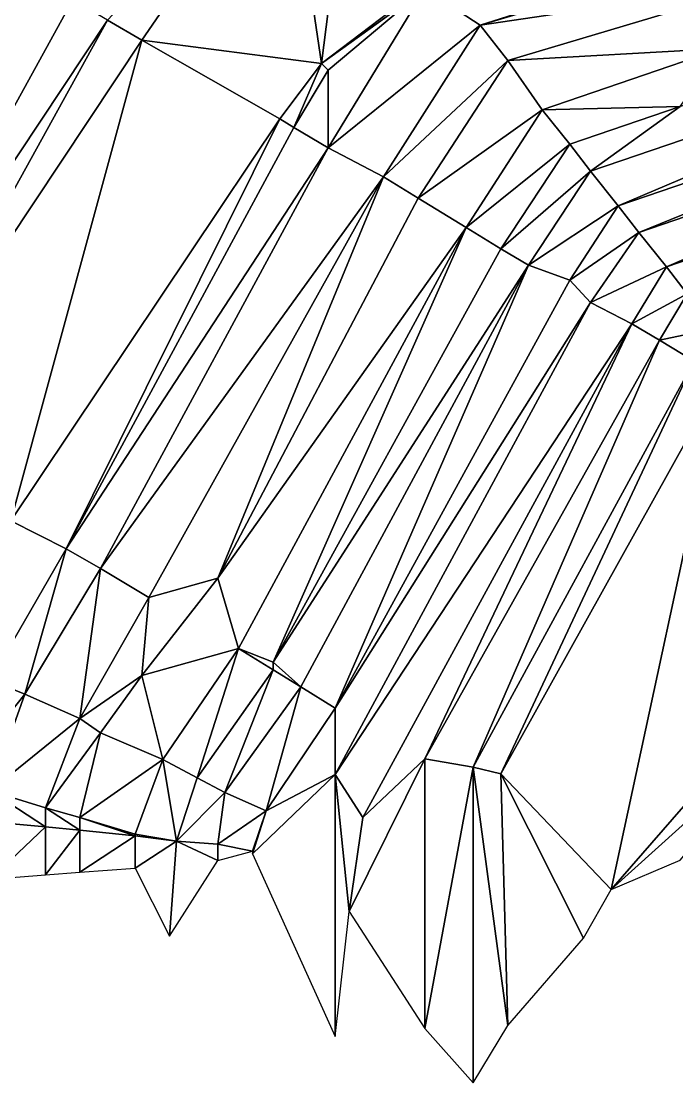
# Model space of a CAD drawing. Header units: inches. Extents: x -773 to -296, y 669 to 1001.
# Drawn here: x -656.5 to -561.5, y 668.7 to 822.6 of the extents above; entities that cross this region are included whole.
import ezdxf

# ---------------------------------------------------------------- set-up
doc = ezdxf.new("R2010")
doc.units = ezdxf.units.IN
doc.header["$MEASUREMENT"] = 0

msp = doc.modelspace()

# ---------------------------------------------------------------- linework, layer by layer
at = {"color": 72, "true_color": 0x52e210}
for points in [[(-644, 822.75, 340), (-639, 819.84375, 333.01501), (-618, 850.4375, 330.05103), (-644, 822.75, 340)], [(-618, 850.4375, 330.05103), (-639, 819.84375, 333.01501), (-613, 816.46875, 332.02899), (-618, 850.4375, 330.05103)], [(-618, 850.4375, 330.05103), (-613, 816.46875, 332.02899), (-609, 848.03125, 330), (-618, 850.4375, 330.05103)], [(-609, 848.03125, 330), (-613, 816.46875, 332.02899), (-599, 827.125, 330), (-609, 848.03125, 330)], [(-598, 827.28125, 330.05103), (-590, 822.03125, 320), (-520, 844.25, 321.98096), (-598, 827.28125, 330.05103)], [(-520, 842.84375, 320), (-520, 844.25, 321.98096), (-590, 822.03125, 320), (-520, 842.84375, 320)], [(-520, 842.84375, 320), (-590, 822.03125, 320), (-548, 828.25, 320), (-520, 842.84375, 320)], [(-649, 825.75, 340), (-657, 829.90625, 350), (-683, 764.0625, 340), (-649, 825.75, 340)], [(-548, 828.25, 320), (-590, 822.03125, 320), (-586, 816.90625, 320), (-548, 828.25, 320)], [(-548, 828.25, 320), (-586, 816.90625, 320), (-555, 818.65625, 310), (-548, 828.25, 320)], [(-494, 828.15625, 300), (-561, 810.21875, 310), (-574, 800.875, 300), (-494, 828.15625, 300)], [(-574, 800.875, 300), (-570, 795.84375, 300), (-494, 828.15625, 300), (-574, 800.875, 300)], [(-570, 795.84375, 300), (-492, 822.4375, 300), (-494, 828.15625, 300), (-570, 795.84375, 300)], [(-612, 815.5, 330), (-598, 827.28125, 330.05103), (-613, 816.46875, 332.02899), (-612, 815.5, 330)], [(-613, 816.46875, 332.02899), (-598, 827.28125, 330.05103), (-599, 827.125, 330), (-613, 816.46875, 332.02899)], [(-612, 804.21875, 330), (-590, 822.03125, 320), (-598, 827.28125, 330.05103), (-612, 804.21875, 330)], [(-612, 804.21875, 330), (-598, 827.28125, 330.05103), (-612, 815.5, 330), (-612, 804.21875, 330)], [(-644, 822.75, 340), (-649, 825.75, 340), (-683, 764.0625, 340), (-644, 822.75, 340)], [(-683, 764.0625, 340), (-678, 761.1875, 340), (-644, 822.75, 340), (-683, 764.0625, 340)], [(-644, 822.75, 340), (-678, 761.1875, 340), (-639, 819.84375, 333.01501), (-644, 822.75, 340)], [(-604, 800.0625, 320), (-590, 822.03125, 320), (-612, 804.21875, 330), (-604, 800.0625, 320)], [(-586, 816.90625, 320), (-590, 822.03125, 320), (-604, 800.0625, 320), (-586, 816.90625, 320)], [(-570, 795.84375, 300), (-567, 791.96875, 290), (-492, 822.4375, 300), (-570, 795.84375, 300)], [(-492, 822.4375, 300), (-567, 791.96875, 290), (-491, 818, 290), (-492, 822.4375, 300)], [(-639, 819.84375, 333.01501), (-678, 761.1875, 340), (-658, 750.15625, 340), (-639, 819.84375, 333.01501)], [(-658, 750.15625, 340), (-619, 808.4375, 333.01501), (-639, 819.84375, 333.01501), (-658, 750.15625, 340)], [(-639, 819.84375, 333.01501), (-619, 808.4375, 333.01501), (-613, 816.46875, 332.02899), (-639, 819.84375, 333.01501)], [(-555, 818.65625, 310), (-586, 816.90625, 320), (-581, 809.75, 310), (-555, 818.65625, 310)], [(-555, 818.65625, 310), (-581, 809.75, 310), (-561, 810.21875, 310), (-555, 818.65625, 310)], [(-563, 786.96875, 290), (-491, 818, 290), (-567, 791.96875, 290), (-563, 786.96875, 290)], [(-563, 786.96875, 290), (-489, 812.3125, 290), (-491, 818, 290), (-563, 786.96875, 290)], [(-617, 807.1875, 330), (-613, 816.46875, 332.02899), (-619, 808.4375, 333.01501), (-617, 807.1875, 330)], [(-612, 815.5, 330), (-613, 816.46875, 332.02899), (-617, 807.1875, 330), (-612, 815.5, 330)], [(-599, 796.96875, 320), (-586, 816.90625, 320), (-604, 800.0625, 320), (-599, 796.96875, 320)], [(-581, 809.75, 310), (-586, 816.90625, 320), (-599, 796.96875, 320), (-581, 809.75, 310)], [(-617, 807.1875, 330), (-612, 804.21875, 330), (-612, 815.5, 330), (-617, 807.1875, 330)], [(-563, 786.96875, 290), (-560, 783.0625, 280), (-489, 812.3125, 290), (-563, 786.96875, 290)], [(-581, 809.75, 310), (-599, 796.96875, 320), (-592, 792.6875, 310), (-581, 809.75, 310)], [(-592, 792.6875, 310), (-577, 804.75, 310), (-581, 809.75, 310), (-592, 792.6875, 310)], [(-561, 810.21875, 310), (-581, 809.75, 310), (-577, 804.75, 310), (-561, 810.21875, 310)], [(-574, 800.875, 300), (-561, 810.21875, 310), (-577, 804.75, 310), (-574, 800.875, 300)], [(-650, 746.125, 330), (-619, 808.4375, 333.01501), (-658, 750.15625, 340), (-650, 746.125, 330)], [(-617, 807.1875, 330), (-619, 808.4375, 333.01501), (-650, 746.125, 330), (-617, 807.1875, 330)], [(-650, 746.125, 330), (-612, 804.21875, 330), (-617, 807.1875, 330), (-650, 746.125, 330)], [(-645, 743.25, 330), (-612, 804.21875, 330), (-650, 746.125, 330), (-645, 743.25, 330)], [(-604, 800.0625, 320), (-612, 804.21875, 330), (-645, 743.25, 330), (-604, 800.0625, 320)], [(-587, 789.625, 310), (-577, 804.75, 310), (-592, 792.6875, 310), (-587, 789.625, 310)], [(-574, 800.875, 300), (-577, 804.75, 310), (-587, 789.625, 310), (-574, 800.875, 300)], [(-574, 800.875, 300), (-587, 789.625, 310), (-583, 787.25, 300), (-574, 800.875, 300)], [(-583, 787.25, 300), (-570, 795.84375, 300), (-574, 800.875, 300), (-583, 787.25, 300)], [(-645, 743.25, 330), (-638, 739.0625, 320), (-604, 800.0625, 320), (-645, 743.25, 330)], [(-628, 741.84375, 320), (-604, 800.0625, 320), (-638, 739.0625, 320), (-628, 741.84375, 320)], [(-599, 796.96875, 320), (-604, 800.0625, 320), (-628, 741.84375, 320), (-599, 796.96875, 320)], [(-592, 792.6875, 310), (-599, 796.96875, 320), (-628, 741.84375, 320), (-592, 792.6875, 310)], [(-583, 787.25, 300), (-577, 785.0625, 300), (-570, 795.84375, 300), (-583, 787.25, 300)], [(-570, 795.84375, 300), (-577, 785.0625, 300), (-567, 791.96875, 290), (-570, 795.84375, 300)], [(-592, 792.6875, 310), (-628, 741.84375, 320), (-625, 731.6875, 310), (-592, 792.6875, 310)], [(-620, 729.6875, 310), (-592, 792.6875, 310), (-625, 731.6875, 310), (-620, 729.6875, 310)], [(-587, 789.625, 310), (-592, 792.6875, 310), (-620, 729.6875, 310), (-587, 789.625, 310)], [(-567, 791.96875, 290), (-577, 785.0625, 300), (-574, 781.8125, 290), (-567, 791.96875, 290)], [(-574, 781.8125, 290), (-563, 786.96875, 290), (-567, 791.96875, 290), (-574, 781.8125, 290)], [(-583, 787.25, 300), (-587, 789.625, 310), (-620, 729.6875, 310), (-583, 787.25, 300)], [(-583, 787.25, 300), (-620, 729.6875, 310), (-616, 726.125, 300), (-583, 787.25, 300)], [(-616, 726.125, 300), (-611, 723, 300), (-583, 787.25, 300), (-616, 726.125, 300)], [(-583, 787.25, 300), (-611, 723, 300), (-577, 785.0625, 300), (-583, 787.25, 300)], [(-568, 778.75, 290), (-563, 786.96875, 290), (-574, 781.8125, 290), (-568, 778.75, 290)], [(-568, 778.75, 290), (-560, 783.0625, 280), (-563, 786.96875, 290), (-568, 778.75, 290)], [(-611, 723, 300), (-574, 781.8125, 290), (-577, 785.0625, 300), (-611, 723, 300)], [(-611, 713.40625, 290), (-574, 781.8125, 290), (-611, 723, 300), (-611, 713.40625, 290)], [(-611, 713.40625, 290), (-568, 778.75, 290), (-574, 781.8125, 290), (-611, 713.40625, 290)], [(-564, 776.375, 280), (-560, 783.0625, 280), (-568, 778.75, 290), (-564, 776.375, 280)], [(-564, 776.375, 280), (-556, 778.0625, 280), (-560, 783.0625, 280), (-564, 776.375, 280)], [(-607, 707.1875, 290), (-568, 778.75, 290), (-611, 713.40625, 290), (-607, 707.1875, 290)], [(-598, 715.6875, 280), (-568, 778.75, 290), (-607, 707.1875, 290), (-598, 715.6875, 280)], [(-564, 776.375, 280), (-568, 778.75, 290), (-598, 715.6875, 280), (-564, 776.375, 280)], [(-559, 773.3125, 280), (-556, 778.0625, 280), (-564, 776.375, 280), (-559, 773.3125, 280)], [(-591, 714.46875, 280), (-564, 776.375, 280), (-598, 715.6875, 280), (-591, 714.46875, 280)], [(-559, 773.3125, 280), (-564, 776.375, 280), (-591, 714.46875, 280), (-559, 773.3125, 280)], [(-587, 713.5, 270), (-559, 773.3125, 280), (-591, 714.46875, 280), (-587, 713.5, 270)], [(-555, 770.9375, 270), (-559, 773.3125, 280), (-587, 713.5, 270), (-555, 770.9375, 270)], [(-571, 696.71875, 270), (-555, 770.9375, 270), (-587, 713.5, 270), (-571, 696.71875, 270)], [(-516, 759.875, 270), (-555, 770.9375, 270), (-571, 696.71875, 270), (-516, 759.875, 270)], [(-545, 720.1875, 260), (-516, 759.875, 270), (-571, 696.71875, 270), (-545, 720.1875, 260)], [(-650, 746.125, 330), (-658, 750.15625, 340), (-661, 727.0625, 330), (-650, 746.125, 330)], [(-656, 725.0625, 330), (-650, 746.125, 330), (-661, 727.0625, 330), (-656, 725.0625, 330)], [(-645, 743.25, 330), (-650, 746.125, 330), (-656, 725.0625, 330), (-645, 743.25, 330)], [(-656, 725.0625, 330), (-648, 721.5, 320), (-645, 743.25, 330), (-656, 725.0625, 330)], [(-645, 743.25, 330), (-648, 721.5, 320), (-638, 739.0625, 320), (-645, 743.25, 330)], [(-628, 741.84375, 320), (-638, 739.0625, 320), (-639, 727.75, 320), (-628, 741.84375, 320)], [(-625, 731.6875, 310), (-628, 741.84375, 320), (-639, 727.75, 320), (-625, 731.6875, 310)], [(-639, 727.75, 320), (-638, 739.0625, 320), (-648, 721.5, 320), (-639, 727.75, 320)], [(-625, 731.6875, 310), (-639, 727.75, 320), (-636, 715.59375, 310), (-625, 731.6875, 310)], [(-636, 715.59375, 310), (-631, 712.90625, 310), (-625, 731.6875, 310), (-636, 715.59375, 310)], [(-625, 731.6875, 310), (-631, 712.90625, 310), (-620, 728.5625, 310), (-625, 731.6875, 310)], [(-625, 731.6875, 310), (-620, 728.5625, 310), (-620, 729.6875, 310), (-625, 731.6875, 310)], [(-616, 726.125, 300), (-620, 729.6875, 310), (-620, 728.5625, 310), (-616, 726.125, 300)], [(-631, 712.90625, 310), (-627, 710.8125, 300), (-620, 728.5625, 310), (-631, 712.90625, 310)], [(-616, 726.125, 300), (-620, 728.5625, 310), (-627, 710.8125, 300), (-616, 726.125, 300)], [(-656, 725.0625, 330), (-661, 727.0625, 330), (-666, 712.46875, 330), (-656, 725.0625, 330)], [(-639, 727.75, 320), (-648, 721.5, 320), (-645, 719.4375, 320), (-639, 727.75, 320)], [(-636, 715.59375, 310), (-639, 727.75, 320), (-645, 719.4375, 320), (-636, 715.59375, 310)], [(-666, 712.46875, 330), (-661, 711.03125, 330), (-656, 725.0625, 330), (-666, 712.46875, 330)], [(-656, 725.0625, 330), (-661, 711.03125, 330), (-648, 721.5, 320), (-656, 725.0625, 330)], [(-627, 710.8125, 300), (-621, 708.125, 300), (-616, 726.125, 300), (-627, 710.8125, 300)], [(-616, 726.125, 300), (-621, 708.125, 300), (-611, 723, 300), (-616, 726.125, 300)], [(-621, 708.125, 300), (-611, 713.40625, 290), (-611, 723, 300), (-621, 708.125, 300)], [(-661, 711.03125, 330), (-653, 708.59375, 320), (-648, 721.5, 320), (-661, 711.03125, 330)], [(-645, 719.4375, 320), (-648, 721.5, 320), (-653, 708.59375, 320), (-645, 719.4375, 320)], [(-545, 720.1875, 260), (-571, 696.71875, 270), (-561, 700.96875, 260), (-545, 720.1875, 260)], [(-645, 719.4375, 320), (-653, 708.59375, 320), (-648, 707.15625, 320), (-645, 719.4375, 320)], [(-636, 715.59375, 310), (-645, 719.4375, 320), (-648, 707.15625, 320), (-636, 715.59375, 310)], [(-648, 707.15625, 320), (-640, 704.75, 310), (-636, 715.59375, 310), (-648, 707.15625, 320)], [(-636, 715.59375, 310), (-640, 704.75, 310), (-634, 703.71875, 310), (-636, 715.59375, 310)], [(-636, 715.59375, 310), (-634, 703.71875, 310), (-631, 712.90625, 310), (-636, 715.59375, 310)], [(-598, 715.6875, 280), (-607, 707.1875, 290), (-609, 693.5625, 290), (-598, 715.6875, 280)], [(-598, 676.59375, 280), (-598, 715.6875, 280), (-609, 693.5625, 290), (-598, 676.59375, 280)], [(-591, 714.46875, 280), (-598, 715.6875, 280), (-598, 676.59375, 280), (-591, 714.46875, 280)], [(-598, 676.59375, 280), (-591, 668.71875, 280), (-591, 714.46875, 280), (-598, 676.59375, 280)], [(-587, 713.5, 270), (-591, 714.46875, 280), (-586, 677, 270), (-587, 713.5, 270)], [(-586, 677, 270), (-591, 714.46875, 280), (-591, 668.71875, 280), (-586, 677, 270)], [(-634, 703.71875, 310), (-627, 710.8125, 300), (-631, 712.90625, 310), (-634, 703.71875, 310)], [(-611, 675.40625, 290), (-611, 713.40625, 290), (-623, 701.90625, 300), (-611, 675.40625, 290)], [(-623, 701.90625, 300), (-611, 713.40625, 290), (-621, 708.125, 300), (-623, 701.90625, 300)], [(-609, 693.5625, 290), (-607, 707.1875, 290), (-611, 713.40625, 290), (-609, 693.5625, 290)], [(-609, 693.5625, 290), (-611, 713.40625, 290), (-611, 675.40625, 290), (-609, 693.5625, 290)], [(-571, 696.71875, 270), (-587, 713.5, 270), (-575, 689.6875, 270), (-571, 696.71875, 270)], [(-575, 689.6875, 270), (-587, 713.5, 270), (-586, 677, 270), (-575, 689.6875, 270)], [(-661, 711.03125, 330), (-662, 706.65625, 330), (-653, 705.8125, 320), (-661, 711.03125, 330)], [(-661, 711.03125, 330), (-653, 705.8125, 320), (-653, 708.59375, 320), (-661, 711.03125, 330)], [(-627, 710.8125, 300), (-634, 703.71875, 310), (-628, 703.28125, 300), (-627, 710.8125, 300)], [(-627, 710.8125, 300), (-628, 703.28125, 300), (-621, 708.125, 300), (-627, 710.8125, 300)], [(-653, 708.59375, 320), (-653, 705.8125, 320), (-648, 705.3125, 320), (-653, 708.59375, 320)], [(-653, 708.59375, 320), (-648, 705.3125, 320), (-648, 707.15625, 320), (-653, 708.59375, 320)], [(-621, 708.125, 300), (-628, 703.28125, 300), (-623, 702.3125, 300), (-621, 708.125, 300)], [(-621, 708.125, 300), (-623, 702.3125, 300), (-623, 701.90625, 300), (-621, 708.125, 300)], [(-653, 705.8125, 320), (-662, 706.65625, 330), (-661, 698.25, 330), (-653, 705.8125, 320)], [(-648, 705.3125, 320), (-640, 704.5, 310), (-648, 707.15625, 320), (-648, 705.3125, 320)], [(-648, 707.15625, 320), (-640, 704.5, 310), (-640, 704.75, 310), (-648, 707.15625, 320)], [(-653, 698.875, 320), (-653, 705.8125, 320), (-661, 698.25, 330), (-653, 698.875, 320)], [(-648, 705.3125, 320), (-653, 705.8125, 320), (-653, 698.875, 320), (-648, 705.3125, 320)], [(-653, 698.875, 320), (-648, 699.25, 320), (-648, 705.3125, 320), (-653, 698.875, 320)], [(-648, 705.3125, 320), (-648, 699.25, 320), (-640, 704.5, 310), (-648, 705.3125, 320)], [(-640, 704.5, 310), (-634, 703.71875, 310), (-640, 704.75, 310), (-640, 704.5, 310)], [(-640, 699.8125, 310), (-640, 704.5, 310), (-648, 699.25, 320), (-640, 699.8125, 310)], [(-640, 699.8125, 310), (-634, 703.71875, 310), (-640, 704.5, 310), (-640, 699.8125, 310)], [(-635, 689.96875, 310), (-634, 703.71875, 310), (-640, 699.8125, 310), (-635, 689.96875, 310)], [(-628, 700.9375, 300), (-634, 703.71875, 310), (-635, 689.96875, 310), (-628, 700.9375, 300)], [(-628, 703.28125, 300), (-634, 703.71875, 310), (-628, 700.9375, 300), (-628, 703.28125, 300)], [(-628, 703.28125, 300), (-628, 700.9375, 300), (-623, 702.3125, 300), (-628, 703.28125, 300)]]:
    msp.add_3dface(points, dxfattribs=at)

doc.saveas('drawing.dxf')
